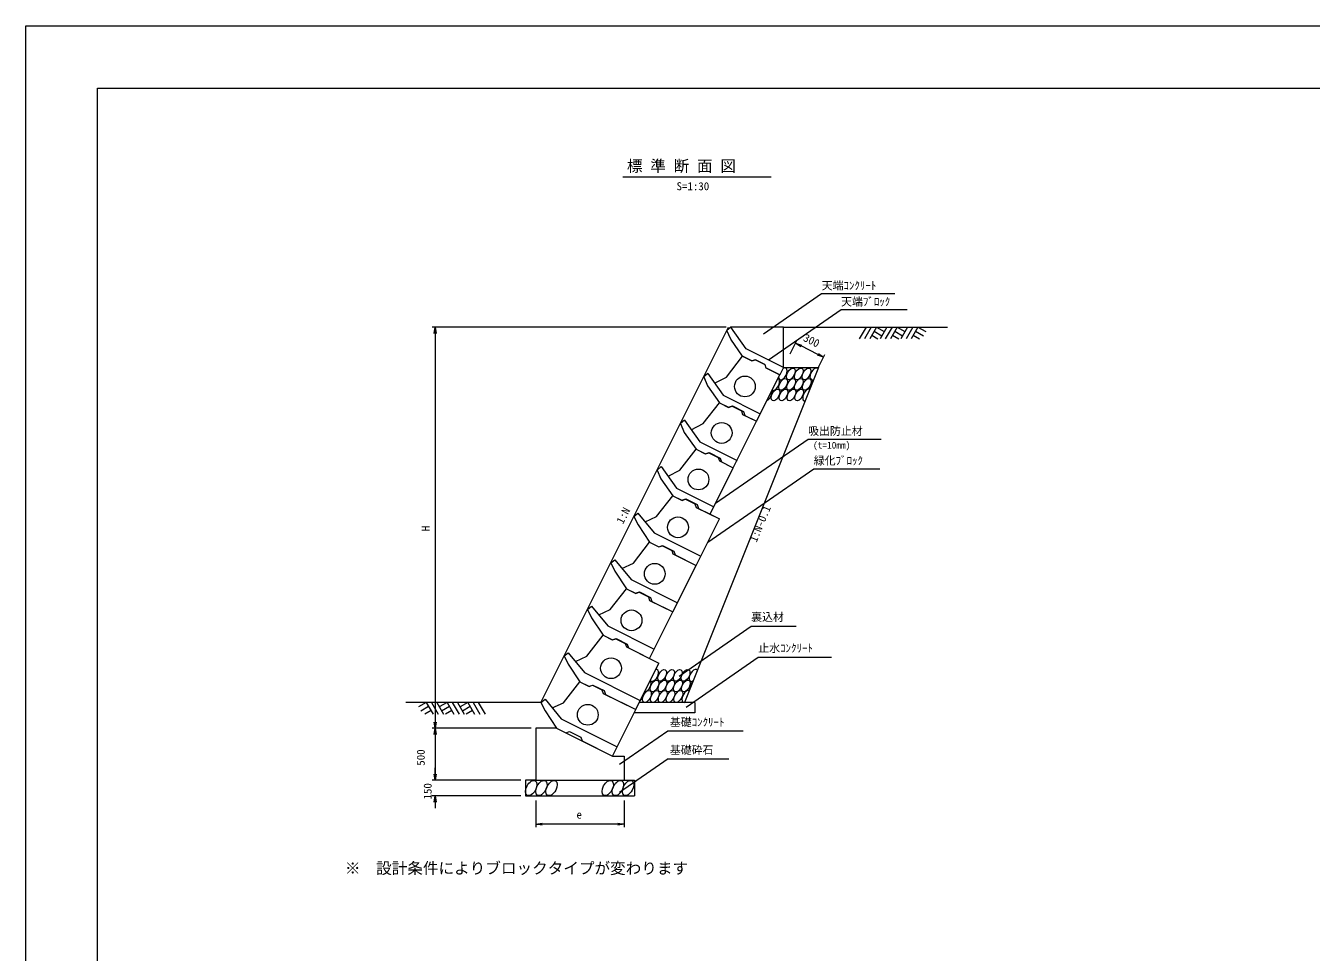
# Model space of a CAD drawing. Units: millimetres, scale not verified. Extents: x 0 to 84100, y 0 to 59400.
# Drawn here: x 0 to 41218, y 29700 to 59400 of the extents above; entities that cross this region are included whole.
import ezdxf
from ezdxf.enums import TextEntityAlignment as Align

# ---------------------------------------------------------------- set-up
doc = ezdxf.new("R2010")
doc.units = ezdxf.units.MM
doc.header["$LTSCALE"] = 100
for name, color, linetype, lineweight in [('D-BGD（現況）', 6, 'Continuous', 18), ('D-STR-DIM（寸法）', 7, 'Continuous', 18), ('D-STR-HTXT（旗揚げ）', 7, 'Continuous', 18), ('D-STR-STRn（構造物）', 7, 'Continuous', 18), ('D-STR（構造物外形線）', 1, 'Continuous', 18), ('D-TTL(外枠）', 2, 'Continuous', 18), ('D-TTL-LINE（枠内）', 2, 'Continuous', 18), ('DEFPOINTS_2', 8, 'Continuous', 18)]:
    doc.layers.add(name, color=color, linetype=linetype, lineweight=lineweight)
doc.layers.add('D-STR-TXT（文字）', color=7, linetype='Continuous')
doc.layers.add('D-TTL-TXT（文字）', color=7, linetype='Continuous')
doc.styles.add('ＭＳ ゴシック', font='')
doc.styles.get('ＭＳ ゴシック').set_extended_font_data('MS Gothic')

msp = doc.modelspace()

# ---------------------------------------------------------------- linework, layer by layer
at = {"layer": 'D-BGD（現況）'}
for p, q in [((24296.9, 49738.4), (29549.5, 49738.4)), ((26942.8, 49738.4), (26726.3, 49363.4)), ((27109.3, 49738.4), (26892.8, 49363.4)), ((27275.8, 49738.4), (27059.3, 49363.4)), ((27125.8, 49478.6), (27325.3, 49363.4)), ((27200.8, 49608.5), (27450.6, 49464.3)), ((27275.8, 49738.4), (27525.6, 49594.2)), ((27608.8, 49738.4), (27392.3, 49363.4)), ((27608.8, 49738.4), (27392.3, 49363.4)), ((27775.3, 49738.4), (27558.8, 49363.4)), ((27941.8, 49738.4), (27725.3, 49363.4)), ((27791.8, 49478.6), (27991.3, 49363.4)), ((27866.8, 49608.5), (28116.6, 49464.3)), ((27941.8, 49738.4), (28191.6, 49594.2)), ((28274.8, 49738.4), (28058.3, 49363.4)), ((28441.3, 49738.4), (28224.8, 49363.4)), ((28607.8, 49738.4), (28391.3, 49363.4)), ((28457.8, 49478.6), (28657.3, 49363.4)), ((28532.8, 49608.5), (28782.6, 49464.3)), ((28607.8, 49738.4), (28857.6, 49594.2)), ((16520.9, 37706.7), (12186.8, 37706.7)), ((12844.4, 37706.7), (12594.6, 37562.5)), ((12919.4, 37576.8), (12669.6, 37432.6)), ((12844.4, 37706.7), (13060.9, 37331.7)), ((13010.9, 37706.7), (13227.4, 37331.7)), ((13177.4, 37706.7), (13393.9, 37331.7)), ((13510.4, 37706.7), (13260.6, 37562.5)), ((13585.4, 37576.8), (13335.6, 37432.6)), ((13510.4, 37706.7), (13726.9, 37331.7)), ((13676.9, 37706.7), (13893.4, 37331.7)), ((13843.4, 37706.7), (14059.9, 37331.7)), ((13843.4, 37706.7), (14059.9, 37331.7)), ((14176.4, 37706.7), (13926.6, 37562.5)), ((14251.4, 37576.8), (14001.6, 37432.6)), ((14176.4, 37706.7), (14392.9, 37331.7)), ((14342.9, 37706.7), (14559.4, 37331.7)), ((14509.4, 37706.7), (14725.9, 37331.7)), ((12994.4, 37446.9), (12794.9, 37331.7)), ((13660.4, 37446.9), (13460.9, 37331.7)), ((14326.4, 37446.9), (14126.9, 37331.7))]:
    msp.add_line(p, q, dxfattribs=at)
at = {"layer": 'D-STR-DIM（寸法）'}
for p, q in [((22462.4, 49738.4), (13030.7, 49738.4)), ((13097.3, 49538.4), (13130.7, 49738.4)), ((13130.7, 49738.4), (13164, 49538.4)), ((13130.7, 49738.4), (13130.7, 49538.4)), ((13130.7, 49538.4), (13130.7, 37081)), ((24514.3, 48883.6), (24728.8, 49312.7)), ((24848.1, 49104), (24684.1, 49223.2)), ((24684.1, 49223.2), (24877.9, 49163.6)), ((24684.1, 49223.2), (24863, 49133.8)), ((25399.7, 48865.5), (24863, 49133.8)), ((25578.5, 48776), (25384.7, 48835.7)), ((25578.5, 48776), (25399.7, 48865.5)), ((25408.7, 48436.4), (25623.3, 48865.5)), ((25414.6, 48895.3), (25578.5, 48776)), ((16205.6, 36881), (13030.7, 36881)), ((16205.6, 36881), (13030.7, 36881)), ((13130.7, 36881), (13097.3, 37081)), ((13097.3, 36681), (13130.7, 36881)), ((13164, 37081), (13130.7, 36881)), ((13130.7, 36881), (13130.7, 37081)), ((13130.7, 36881), (13164, 36681)), ((13130.7, 36881), (13130.7, 36681)), ((13130.7, 36681), (13130.7, 35414.3)), ((13130.7, 35414.3), (13130.7, 35614.3)), ((15872.3, 35214.3), (13030.7, 35214.3)), ((15872.3, 35214.3), (13030.7, 35214.3)), ((13130.7, 35214.3), (13097.3, 35414.3)), ((13130.7, 35214.3), (13097.3, 35414.3)), ((13164, 35414.3), (13130.7, 35214.3)), ((13130.7, 35214.3), (13130.7, 35414.3)), ((13164, 35414.3), (13130.7, 35214.3)), ((13130.7, 35214.3), (13130.7, 35414.3)), ((15872.3, 34714.3), (13030.7, 34714.3)), ((13097.3, 34514.3), (13130.7, 34714.3)), ((13130.7, 34714.3), (13164, 34514.3)), ((13130.7, 34714.3), (13130.7, 34514.3)), ((13130.7, 34514.3), (13130.7, 34314.3)), ((16355.6, 34564.3), (16355.6, 33707.5)), ((19188.9, 34564.3), (19188.9, 33707.5)), ((16355.6, 33807.5), (16555.6, 33840.9)), ((16555.6, 33774.2), (16355.6, 33807.5)), ((16355.6, 33807.5), (16555.6, 33807.5)), ((18988.9, 33807.5), (16555.6, 33807.5)), ((18988.9, 33840.9), (19188.9, 33807.5)), ((19188.9, 33807.5), (18988.9, 33774.2)), ((19188.9, 33807.5), (18988.9, 33807.5))]:
    msp.add_line(p, q, dxfattribs=at)
at = {"layer": 'D-STR-HTXT（旗揚げ）'}
for p, q in [((23652.7, 49522), (25519.2, 50814.5)), ((25519.2, 50814.5), (27870.2, 50814.5)), ((23814.1, 48687.8), (26139.9, 50298.4)), ((26139.9, 50298.4), (28261.7, 50298.4)), ((22120.4, 44095.8), (25082.2, 46146.8)), ((25082.2, 46146.8), (27431.4, 46146.8)), ((21867.1, 42843.8), (25266.1, 45197.7)), ((25266.1, 45197.7), (27388, 45197.7)), ((20946.8, 38555.8), (23257.7, 40156.1)), ((23257.7, 40156.1), (24701.3, 40156.1)), ((21175.8, 37557.3), (23486.7, 39157.6)), ((23486.7, 39157.6), (25836.8, 39157.6)), ((19037.4, 35725.9), (20585.6, 36798)), ((20585.6, 36798), (23001.9, 36798)), ((19037.4, 34833.6), (20597.6, 35914.1)), ((20585.6, 35905.8), (22538.2, 35905.8))]:
    msp.add_line(p, q, dxfattribs=at)
at = {"layer": 'D-STR-STRn（構造物）'}
for p, q in [((25415, 48448.9), (21118.1, 37706.7)), ((24296.9, 48448.9), (25415, 48448.9)), ((21452.3, 37706.7), (19671.2, 37706.7)), ((21452.3, 37709.4), (21452.3, 37376)), ((21452.3, 37373.4), (19504.5, 37373.4))]:
    msp.add_line(p, q, dxfattribs=at)
for centre, start_param, end_param in [((24276.5, 48239.8), 2.4712612, 7.0354851), ((25284.9, 48239.8), 6.1398095, 10.0211933), ((24032.4, 47901.9), 3.1311861, 6.4149842), ((25291.2, 47901.9), 1.0960553, 2.468362), ((23788.3, 47564), 3.7556495, 5.7905207), ((25050.5, 47564), 0.1272461, 3.4371712), ((20150, 38574.5), 2.837438, 6.7087323), ((21412.2, 38574.5), 6.0513587, 10.0794292), ((19909.3, 38236.6), 3.4172117, 6.1289585), ((21418.5, 38236.6), 1.0157668, 2.5486505), ((19668.5, 37898.7), 4.1023326, 5.4438376), ((21177.8, 37898.7), 0.0736039, 3.4908134)]:
    msp.add_ellipse(centre, major_axis=(98.6, 181.9), ratio=0.543747, start_param=start_param, end_param=end_param, dxfattribs=at)
for centre, major_axis, ratio in [((24530.3, 48239.8), (98.6, 181.9), 0.543747), ((24784.1, 48239.8), (98.6, 181.9), 0.543747), ((25034.5, 48239.8), (98.6, 181.9), 0.543747), ((24286.2, 47901.9), (98.6, 181.9), 0.543747), ((24539.9, 47901.9), (98.6, 181.9), 0.543747), ((24790.4, 47901.9), (98.6, 181.9), 0.543747), ((25040.8, 47901.9), (98.6, 181.9), 0.543747), ((24042.1, 47564), (98.6, 181.9), 0.543747), ((24295.8, 47564), (98.6, 181.9), 0.543747), ((24549.6, 47564), (98.6, 181.9), 0.543747), ((24800, 47564), (98.6, 181.9), 0.543747), ((20403.8, 38574.5), (98.6, 181.9), 0.543747), ((20657.6, 38574.5), (98.6, 181.9), 0.543747), ((20904.7, 38574.5), (98.6, 181.9), 0.543747), ((21158.4, 38574.5), (98.6, 181.9), 0.543747), ((20159.7, 38236.6), (98.6, 181.9), 0.543747), ((20413.5, 38236.6), (98.6, 181.9), 0.543747), ((20663.9, 38236.6), (98.6, 181.9), 0.543747), ((20914.3, 38236.6), (98.6, 181.9), 0.543747), ((21168.1, 38236.6), (98.6, 181.9), 0.543747), ((19918.9, 37898.7), (98.6, 181.9), 0.543747), ((20169.4, 37898.7), (98.6, 181.9), 0.543747), ((20423.1, 37898.7), (98.6, 181.9), 0.543747), ((20673.6, 37898.7), (98.6, 181.9), 0.543747), ((20924, 37898.7), (98.6, 181.9), 0.543747), ((16207.7, 34964.3), (127.1, 234.4), 0.5625), ((16534.1, 34964.3), (127.1, 234.4), 0.5625), ((16860.5, 34964.3), (127.1, 234.4), 0.5625), ((18660.5, 34964.3), (127.1, 234.4), 0.5625), ((18986.9, 34964.3), (127.1, 234.4), 0.5625), ((19313.3, 34964.3), (127.1, 234.4), 0.5625)]:
    msp.add_ellipse(centre, major_axis=major_axis, ratio=ratio, dxfattribs=at)
at = {"layer": 'D-STR（構造物外形線）'}
for p, q in [((22612.4, 49738.4), (22484.2, 49631.1)), ((22603.5, 49347.8), (22484.2, 49631.1)), ((24296.9, 49738.4), (22612.4, 49738.4)), ((23104.4, 49045.2), (22612.4, 49738.4)), ((24296.9, 48448.9), (24296.9, 49738.4)), ((22985.1, 48806.7), (22603.5, 49347.8)), ((22463.4, 48135.9), (22985.1, 48806.7)), ((22985.1, 48806.7), (23283.3, 48657.6)), ((23283.3, 48657.6), (22985.1, 48806.7)), ((24296.9, 48448.9), (23104.4, 49045.2)), ((23283.3, 48657.6), (23395.1, 48694.9)), ((23395.1, 48694.9), (23283.3, 48657.6)), ((23395.1, 48694.9), (23693.2, 48545.8)), ((23693.2, 48545.8), (23395.1, 48694.9)), ((21867.1, 48247.7), (21738.9, 48140.3)), ((21867.1, 48247.7), (22359, 47554.5)), ((23693.2, 48545.8), (23730.5, 48434)), ((23693.2, 48545.8), (23730.5, 48434)), ((23730.5, 48434), (24177.7, 48210.4)), ((24177.7, 48210.4), (23730.5, 48434)), ((24296.9, 48448.9), (24177.7, 48210.4)), ((21738.9, 48140.3), (21857.8, 47856.4)), ((21857.8, 47856.4), (22239.8, 47316)), ((22085.7, 47939.6), (22463.4, 48135.9)), ((23432.3, 46719.7), (24177.7, 48210.4)), ((22359, 47554.5), (23551.6, 46958.2)), ((21718, 46645.2), (22239.8, 47316)), ((22239.8, 47316), (22537.9, 47166.9)), ((22239.8, 47316), (22531.9, 47169.9)), ((22531.9, 47169.9), (22657.2, 47211.6)), ((22537.9, 47166.9), (22649.7, 47204.2)), ((22649.7, 47204.2), (22947.9, 47055.1)), ((22657.2, 47211.6), (23014.9, 47032.7)), ((22947.9, 47055.1), (22985.1, 46943.3)), ((23014.9, 47032.7), (23056.7, 46907.5)), ((21121.7, 46757), (20993.5, 46649.6)), ((20993.5, 46649.6), (21112.4, 46365.7)), ((21121.7, 46757), (21613.7, 46063.8)), ((21340.4, 46448.9), (21718, 46645.2)), ((22687, 45229), (23432.3, 46719.7)), ((22985.1, 46943.3), (23432.3, 46719.7)), ((23056.7, 46907.5), (23432.3, 46719.7)), ((21112.4, 46365.7), (21494.4, 45825.3)), ((20972.7, 45154.4), (21494.4, 45825.3)), ((21494.4, 45825.3), (21792.6, 45676.2)), ((21494.4, 45825.3), (21786.6, 45679.2)), ((21613.7, 46063.8), (22806.2, 45467.5)), ((21786.6, 45679.2), (21911.8, 45720.9)), ((21792.6, 45676.2), (21904.4, 45713.5)), ((21904.4, 45713.5), (22202.5, 45564.4)), ((21911.8, 45720.9), (22269.6, 45542)), ((22202.5, 45564.4), (22239.8, 45452.6)), ((22239.8, 45452.6), (22687, 45229)), ((22269.6, 45542), (22311.3, 45416.8)), ((22311.3, 45416.8), (22687, 45229)), ((20376.4, 45266.3), (20248.2, 45158.9)), ((20248.2, 45158.9), (20367.1, 44874.9)), ((20376.4, 45266.3), (20868.3, 44573.1)), ((20595, 44958.2), (20972.7, 45154.4)), ((21941.6, 43738.3), (22687, 45229)), ((20367.1, 44874.9), (20749.1, 44334.6)), ((20868.3, 44573.1), (22060.9, 43976.8)), ((20227.3, 43663.7), (20749.1, 44334.6)), ((20749.1, 44334.6), (21047.2, 44185.5)), ((20749.1, 44334.6), (21041.2, 44188.5)), ((21041.2, 44188.5), (21166.5, 44230.2)), ((21047.2, 44185.5), (21159, 44222.8)), ((21159, 44222.8), (21457.1, 44073.7)), ((21166.5, 44230.2), (21524.2, 44051.3)), ((19502.4, 43669.6), (19631, 43775.5)), ((19631, 43775.5), (20152.8, 43142)), ((21457.1, 44073.7), (21494.4, 43961.9)), ((21494.4, 43961.9), (22239.8, 43589.2)), ((21524.2, 44051.3), (21566, 43926.1)), ((21566, 43926.1), (22239.8, 43589.2)), ((21566, 43926.1), (21941.6, 43738.3)), ((19502.4, 43669.6), (19632.8, 43406.4)), ((19632.8, 43406.4), (20003.7, 42843.8)), ((19862.9, 43494), (20227.3, 43663.7)), ((21494.4, 42098.5), (22239.8, 43589.2)), ((20152.8, 43142), (21643.5, 42396.6)), ((19481.9, 42173), (20003.7, 42843.8)), ((20003.7, 42843.8), (20301.8, 42694.8)), ((20003.7, 42843.8), (20295.9, 42697.8)), ((20295.9, 42697.8), (20421.1, 42739.5)), ((20301.8, 42694.8), (20413.6, 42732)), ((20413.6, 42732), (20711.8, 42583)), ((20421.1, 42739.5), (20778.9, 42560.6)), ((20711.8, 42583), (20749.1, 42471.2)), ((20749.1, 42471.2), (21494.4, 42098.5)), ((20778.9, 42560.6), (20820.6, 42435.4)), ((18757, 42178.9), (18885.7, 42284.8)), ((18757, 42178.9), (18887.4, 41915.7)), ((18885.7, 42284.8), (19407.4, 41651.3)), ((19117.6, 42003.3), (19481.9, 42173)), ((20749.1, 40607.8), (21494.4, 42098.5)), ((20820.6, 42435.4), (21494.4, 42098.5)), ((18887.4, 41915.7), (19258.3, 41353.1)), ((19407.4, 41651.3), (20898.1, 40905.9)), ((18736.6, 40682.3), (19258.3, 41353.1)), ((19258.3, 41353.1), (19556.5, 41204.1)), ((19258.3, 41353.1), (19550.5, 41207)), ((19550.5, 41207), (19675.7, 41248.8)), ((19556.5, 41204.1), (19668.3, 41241.3)), ((19668.3, 41241.3), (19966.4, 41092.3)), ((19675.7, 41248.8), (20033.5, 41069.9)), ((19966.4, 41092.3), (20003.7, 40980.5)), ((20003.7, 40980.5), (20749.1, 40607.8)), ((20033.5, 41069.9), (20075.3, 40944.7)), ((20075.3, 40944.7), (20749.1, 40607.8)), ((18011.7, 40688.2), (18140.3, 40794.1)), ((18011.7, 40688.2), (18142.1, 40424.9)), ((18140.3, 40794.1), (18662.1, 40160.6)), ((18142.1, 40424.9), (18513, 39862.4)), ((18372.2, 40512.5), (18736.6, 40682.3)), ((20003.7, 39117.1), (20749.1, 40607.8)), ((18662.1, 40160.6), (20152.8, 39415.2)), ((17991.2, 39191.6), (18513, 39862.4)), ((18513, 39862.4), (18811.1, 39713.3)), ((18513, 39862.4), (18805.2, 39716.3)), ((18805.2, 39716.3), (18930.4, 39758.1)), ((18811.1, 39713.3), (18922.9, 39750.6)), ((18922.9, 39750.6), (19221.1, 39601.5)), ((18930.4, 39758.1), (19288.2, 39579.2)), ((19221.1, 39601.5), (19258.3, 39489.7)), ((19288.2, 39579.2), (19329.9, 39454)), ((17266.3, 39197.4), (17395, 39303.4)), ((17266.3, 39197.4), (17396.7, 38934.2)), ((17395, 39303.4), (17916.7, 38669.9)), ((17626.8, 39021.8), (17991.2, 39191.6)), ((19258.3, 39489.7), (20301.8, 38968)), ((19329.9, 39454), (20301.8, 38968)), ((19329.9, 39454), (20003.7, 39117.1)), ((17396.7, 38934.2), (17767.6, 38371.7)), ((19556.5, 37477.3), (20301.8, 38968)), ((17245.9, 37700.9), (17767.6, 38371.7)), ((17767.6, 38371.7), (18065.8, 38222.6)), ((17767.6, 38371.7), (18059.8, 38225.6)), ((17916.7, 38669.9), (19705.6, 37775.4)), ((18059.8, 38225.6), (18185, 38267.4)), ((18065.8, 38222.6), (18177.6, 38259.9)), ((18177.6, 38259.9), (18475.7, 38110.8)), ((18185, 38267.4), (18542.8, 38088.5)), ((18475.7, 38110.8), (18513, 37999)), ((18513, 37999), (19556.5, 37477.3)), ((18542.8, 38088.5), (18584.5, 37963.3)), ((18584.5, 37963.3), (19556.5, 37477.3)), ((16520.9, 37706.7), (16649.6, 37812.7)), ((16520.9, 37706.7), (16651.3, 37443.5)), ((16649.6, 37812.7), (17171.3, 37179.1)), ((16881.5, 37531.1), (17245.9, 37700.9)), ((16651.3, 37443.5), (17022.3, 36881)), ((17171.3, 37179.1), (18960.2, 36284.7)), ((18811.1, 35986.6), (19556.5, 37477.3)), ((17022.3, 36881), (16355.6, 36881)), ((16355.6, 36881), (16355.6, 35214.3)), ((17022.3, 36881), (17314.5, 36734.9)), ((17022.3, 36881), (18811.1, 35986.6)), ((17314.5, 36734.9), (17439.7, 36776.6)), ((17439.7, 36776.6), (17797.4, 36597.8)), ((17797.4, 36597.8), (17839.2, 36472.5)), ((17839.2, 36472.5), (18811.1, 35986.6)), ((17839.2, 36472.5), (18811.1, 35986.6)), ((18808.9, 35987.7), (19188.9, 35987.7)), ((19188.9, 35987.7), (19188.9, 35214.3)), ((16355.6, 35214.3), (16022.3, 35214.3)), ((16022.3, 35214.3), (16022.3, 34714.3)), ((16355.6, 35214.3), (19188.9, 35214.3)), ((19188.9, 35214.3), (19522.3, 35214.3)), ((19522.3, 35214.3), (19522.3, 34714.3)), ((16022.3, 34714.3), (19522.3, 34714.3))]:
    msp.add_line(p, q, dxfattribs=at)
for centre in [(23059.7, 47837.7), (22314.3, 46347), (21568.9, 44856.3), (20913, 43320.9), (20167.7, 41830.2), (19422.3, 40339.4), (18766.4, 38804), (18021.1, 37313.3)]:
    msp.add_circle(centre, 333.3, dxfattribs=at)
at = {"layer": 'D-TTL(外枠）'}
for p, q in [((2300, 57400), (81800, 57400)), ((2300, 2000), (2300, 57400))]:
    msp.add_line(p, q, dxfattribs=at)
at = {"layer": 'D-TTL-LINE（枠内）'}
msp.add_line((19148.1, 54559.5), (23903.2, 54559.5), dxfattribs=at)
at = {"layer": 'DEFPOINTS_2'}
for p, q in [((0, 59400), (84100, 59400)), ((0, 0), (0, 59400)), ((16520.9, 37706.7), (22535.8, 49736.4))]:
    msp.add_line(p, q, dxfattribs=at)

# ---------------------------------------------------------------- texts
at = {"layer": 'D-STR-DIM（寸法）', "style": 'ＭＳ ゴシック'}
for s, rotation, p in [('300', 333.435, (24870.1, 49242)), ('H', 90, (13030.7, 43196.9)), ('500', 90, (12870.5, 35680.6)), ('150', 90, (13092, 34597.9))]:
    msp.add_text(s, height=256.6, rotation=rotation, dxfattribs=at).set_placement(p, align=Align.BOTTOM_LEFT)
msp.add_text('e', height=256.6, dxfattribs=at).set_placement((17658.6, 33907.5), align=Align.BOTTOM_LEFT)
at = {"layer": 'D-STR-TXT（文字）', "style": 'ＭＳ ゴシック'}
for s, height, p in [('天端ｺﾝｸﾘｰﾄ', 256.6, (25520.6, 50865)), ('天端ﾌﾞﾛｯｸ', 256.6, (26141.3, 50348.9)), ('吸出防止材', 256.6, (25083.6, 46203.3)), ('(t=10mm)', 219.9, (25243.4, 45779.3)), ('緑化ﾌﾞﾛｯｸ', 256.6, (25267.5, 45254.1)), ('裏込材', 256.6, (23259.1, 40241.7)), ('止水ｺﾝｸﾘｰﾄ', 256.6, (23488.1, 39243.2)), ('基礎ｺﾝｸﾘｰﾄ', 256.6, (20651.8, 36869.8)), ('基礎砕石', 256.6, (20651.8, 35977.5))]:
    msp.add_text(s, height=height, dxfattribs=at).set_placement(p, align=Align.BOTTOM_LEFT)
for s, rotation, p in [('1:N', 62.452, (19217, 43369.5)), ('1:N-0.1', 67.673, (23504.9, 42794.5))]:
    msp.add_text(s, height=256.6, rotation=rotation, dxfattribs=at).set_placement(p, align=Align.BOTTOM_LEFT)
at = {"layer": 'D-TTL-TXT（文字）', "style": 'ＭＳ ゴシック'}
for s, height, p in [('標 準 断 面 図', 366.6, (19275.7, 54612.8)), ('S=1:30', 256.6, (20867.5, 54049.9)), ('※\u3000設計条件によりブロックタイプが変わります', 366.6, (10235.1, 32102))]:
    msp.add_text(s, height=height, dxfattribs=at).set_placement(p, align=Align.BOTTOM_LEFT)

doc.saveas('drawing.dxf')
